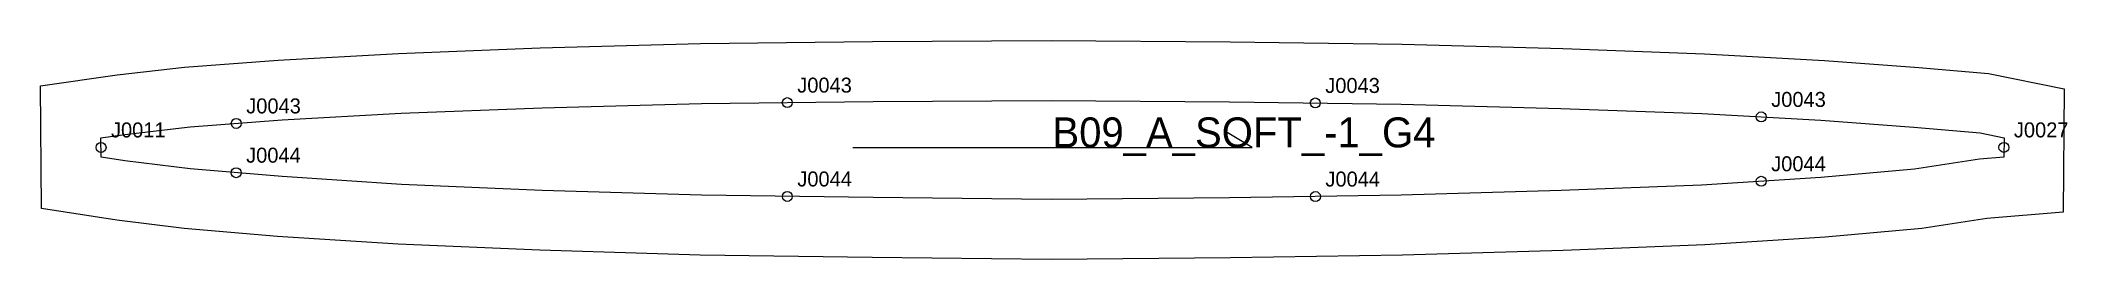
# Model space of a CAD drawing. Header units: millimetres. Extents: x -12 to 394, y -24 to 19.
import ezdxf

# ---------------------------------------------------------------- set-up
doc = ezdxf.new("R2010")
doc.units = ezdxf.units.MM
for name, color, linetype in [('CUT', 1, 'Continuous'), ('GRAIN', 3, 'Continuous'), ('LABEL', 7, 'Continuous'), ('NOTCH', 2, 'Continuous'), ('SEW', 5, 'Continuous')]:
    doc.layers.add(name, color=color, linetype=linetype)

msp = doc.modelspace()

# ---------------------------------------------------------------- linework, layer by layer
at = {"layer": 'CUT'}
msp.add_lwpolyline([(-12.09, 10.42), (3.25, 12.57), (16.77, 14.11), (35.53, 15.55), (59.6, 16.89), (87.98, 17.98), (120.07, 18.83), (154.54, 19.23), (190.33, 19.45), (226.15, 19.2), (260.65, 18.72), (292.78, 17.86), (321.17, 16.81), (345.24, 15.49), (364.09, 14.06), (378.08, 12.88), (393.23, 9.77), (393.03, -14.89), (377.69, -16.19), (364.67, -18.18), (345.37, -19.92), (321.21, -21.45), (292.86, -22.55), (260.7, -23.52), (226.21, -24.02), (190.33, -24.35), (154.5, -23.99), (120.04, -23.51), (87.92, -22.52), (59.54, -21.31), (35.39, -19.75), (16.65, -18.14), (3.16, -16.5), (-11.88, -14.16), (-12.09, 10.42)], close=True, dxfattribs=at)
at = {"layer": 'GRAIN'}
for p, q in [((230.58, -1.93), (225.58, 1.07)), ((150.58, -1.93), (230.58, -1.93))]:
    msp.add_line(p, q, dxfattribs=at)
at = {"layer": 'NOTCH'}
for centre in [(137.47, 7.03), (243.22, 6.96), (332.54, 4.17), (27.11, 2.87), (0.02, -1.94), (381.14, -1.93), (27.09, -6.99), (332.53, -8.71), (137.48, -11.75), (243.25, -11.77)]:
    msp.add_circle(centre, 1, dxfattribs=at)
at = {"layer": 'SEW'}
msp.add_lwpolyline([(0, 0), (4.76, 0.67), (17.9, 2.16), (36.32, 3.58), (60.16, 4.9), (88.37, 5.99), (120.3, 6.83), (154.64, 7.23), (190.33, 7.45), (226.03, 7.2), (260.41, 6.72), (292.4, 5.86), (320.62, 4.83), (344.45, 3.52), (363.13, 2.09), (376.36, 0.98), (381.16, 0), (381.12, -3.86), (376.28, -4.27), (363.22, -6.27), (344.45, -7.96), (320.6, -9.47), (292.45, -10.55), (260.43, -11.52), (226.07, -12.02), (190.34, -12.35), (154.65, -11.99), (120.31, -11.51), (88.36, -10.53), (60.19, -9.33), (36.29, -7.78), (17.88, -6.2), (4.81, -4.62), (0.03, -3.87)], close=True, dxfattribs=at)

# ---------------------------------------------------------------- texts
at = {"layer": 'LABEL'}
for s, height, p in [('J0043', 3, (139.47, 9.03)), ('J0043', 3, (245.22, 8.96)), ('J0043', 3, (334.54, 6.17)), ('J0043', 3, (29.11, 4.87)), ('B09_A_SOFT_-1_G4', 6, (190.58, -1.93)), ('J0011', 3, (2.02, 0.06)), ('J0027', 3, (383.14, 0.07)), ('J0044', 3, (29.09, -4.99)), ('J0044', 3, (334.53, -6.71)), ('J0044', 3, (139.48, -9.75)), ('J0044', 3, (245.25, -9.77))]:
    msp.add_text(s, height=height, dxfattribs=at).set_placement(p)

doc.saveas('drawing.dxf')
